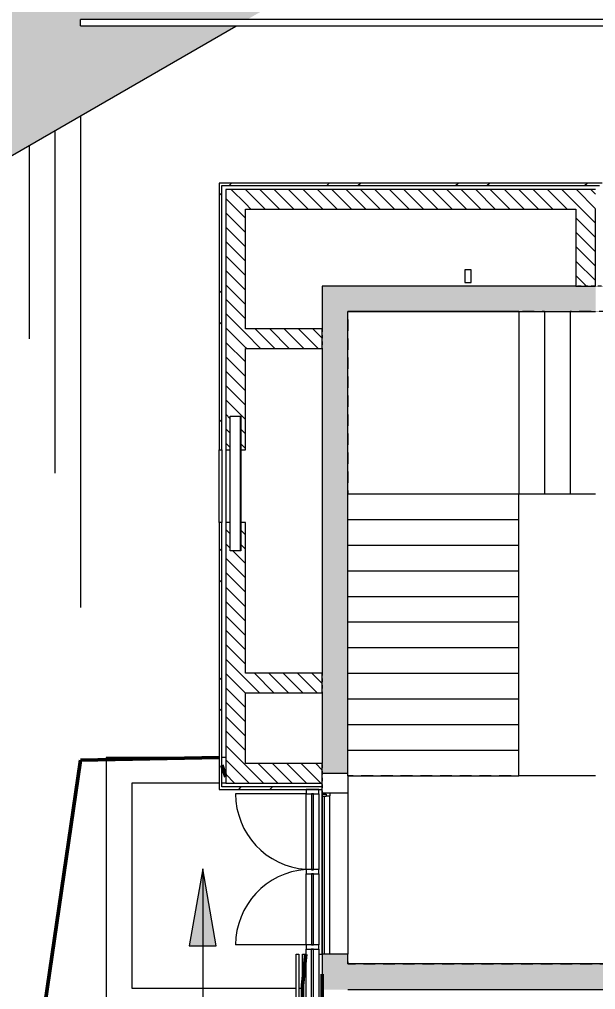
# Model space of a CAD drawing. Header units: millimetres. Extents: x -106145 to 154907, y -84585 to 152038.
# Drawn here: x -18156 to -11411, y 57505 to 68854 of the extents above; entities that cross this region are included whole.
import ezdxf

# ---------------------------------------------------------------- set-up
doc = ezdxf.new("R2010")
doc.units = ezdxf.units.MM
doc.linetypes.add('Cut Out Line _2_', pattern=[2, 1, -1])
doc.linetypes.add('Overhead', pattern=[3.96875, 2.38125, -1.5875])
for name, color, linetype, lineweight in [('A-ANNO-DIMS', 211, 'Continuous', 9), ('A-ANNO-DIMS-300', 211, 'Continuous', 9), ('A-DETL', 90, 'Continuous', 5), ('A-DOOR', 31, 'Continuous', 5), ('A-FLOR', 192, 'Continuous', 5), ('A-FLOR-HRAL', 11, 'Continuous', 5), ('A-FLOR-PATT', 8, 'Continuous', 5), ('A-GLAZ', 151, 'Continuous', 5), ('A-GLAZ-CURT', 52, 'Continuous', 5), ('A-GLAZ-CWMG', 51, 'Continuous', 5), ('A-WALL', 113, 'Continuous', 5), ('A-WALL-PATT', 111, 'Continuous', 5), ('C-TOPO-MAJR', 7, 'Continuous', 50), ('G-ANNO-DIMS', 111, 'Continuous', 9), ('G-ANNO-TEXT', 231, 'Continuous', 9), ('S-STRS', 31, 'Continuous', 5), ('S-STRS-MBND', 31, 'Overhead', 5)]:
    doc.layers.add(name, color=color, linetype=linetype, lineweight=lineweight)
doc.styles.add('RomanS', font='romans__.ttf', dxfattribs={"width": 0.8, "height": 1200})
doc.styles.add('RomanS_B', font='', dxfattribs={"width": 0.8, "height": 1200})
doc.styles.get('RomanS_B').set_extended_font_data('RomanS', bold=True)
doc.dimstyles.new('Diagonal_-_4_mm_RomanS', dxfattribs={"dimscale": 304.8, "dimtxt": 1219.023462, "dimasz": 1.476378, "dimexe": 0.984252, "dimexo": 0.0625, "dimgap": 0.19685, "dimtad": 1, "dimdec": 0, "dimzin": 0, "dimdsep": 46, "dimtxsty": 'RomanS', "dimblk1": 'OBLIQUE', "dimblk2": 'OBLIQUE', "dimsah": 1, "dimcen": 0.09, "dimdle": 2.362205, "dimazin": 0, "dimtfac": 1, "dimtdec": 4, "dimtix": 1, "dimtmove": 0, "dimatfit": 3, "dimfxl": 2.362205, "dimfxlon": 1, "dimtvp": 1, "dimtolj": 1, "dimtzin": 0, "dimarcsym": 2})
pattern_1 = [(315, (0, 0), (84.18955, 84.18955), [])]
pattern_2 = [(45, (0, 0), (-754.342, 754.342), []), (45, (0, 1143), (-754.342, 754.342), [])]

# ---------------------------------------------------------------- blocks, each defined once
blk = doc.blocks.new('Louver_window_family_object_4856 - Louver_window_850_9925-11614625-Site Plan')
at = {"layer": 'A-GLAZ'}
for p, q in [((-755, -60), (-755, 63)), ((-755, 63), (820, 63)), ((820, 63), (820, -60)), ((-755, -63), (-755, -60)), ((-755, -60), (820, -60)), ((820, -63), (-755, -63)), ((820, -60), (820, -63))]:
    blk.add_line(p, q, dxfattribs=at)
blk = doc.blocks.new('System Panel - Glazed-11336628-Site Plan')
at = {"layer": 'A-GLAZ-CURT', "color": 133, "lineweight": 9}
for p, q in [((415, 12.5), (-415, 12.5)), ((-415, 12.5), (-415, -12.5)), ((415, -12.5), (415, 12.5)), ((-415, -12.5), (415, -12.5))]:
    blk.add_line(p, q, dxfattribs=at)
blk = doc.blocks.new('Rectangular Mullion - 50 x 150mm-V52-Site Plan')
at = {"layer": 'A-GLAZ-CWMG', "color": 53, "lineweight": 18}
for p, q in [((-50, 75), (0, 75)), ((-50, -75), (-50, 75)), ((0, 75), (0, -75)), ((0, -75), (-50, -75))]:
    blk.add_line(p, q, dxfattribs=at)
blk = doc.blocks.new('Rectangular Mullion - 50 x 150mm-11336623-Site Plan')
at = {"layer": 'A-GLAZ-CWMG', "color": 253}
for p, q in [((-14801, 58028), (-14801, 58858)), ((-14651, 58858), (-14651, 58028))]:
    blk.add_line(p, q, dxfattribs=at)
blk = doc.blocks.new('Rectangular Mullion - 50 x 150mm-V53-Site Plan')
at = {"layer": 'A-GLAZ-CWMG', "color": 53, "lineweight": 18}
for p, q in [((-25, 75), (25, 75)), ((-25, -75), (-25, 75)), ((25, 75), (25, -75)), ((25, -75), (-25, -75))]:
    blk.add_line(p, q, dxfattribs=at)
blk = doc.blocks.new('glazing frame14 - glazing frame-10209492-Site Plan')
at = {"layer": 'A-GLAZ', "color": 53, "lineweight": 18}
for p, q in [((-6361, -18305), (-6436, -18305)), ((-6436, -18305), (-6436, -18455)), ((-6361, -18455), (-6361, -18305)), ((1084, -18305), (1009, -18305)), ((1009, -18305), (1009, -18455)), ((1084, -18455), (1084, -18305)), ((-6436, -18455), (-6361, -18455)), ((1009, -18455), (1084, -18455))]:
    blk.add_line(p, q, dxfattribs=at)
blk = doc.blocks.new('M_Window-Fixed - 2000x1500-11228342-Site Plan')
at = {"layer": 'A-GLAZ', "color": 41}
for p, q in [((-885, 150), (1000, 150)), ((962, 150), (-885, 150)), ((-885, 61), (968, 61)), ((1000, -150), (-885, -150))]:
    blk.add_line(p, q, dxfattribs=at)
at = {"layer": 'A-GLAZ', "color": 121, "lineweight": 9}
for p, q in [((962, 128), (-885, 128)), ((962, 150), (962, 106)), ((1000, 150), (962, 150)), ((987, 150), (987, 106)), ((1000, 150), (1000, -150)), ((962, 106), (968, 106)), ((968, 106), (968, 61)), ((987, 106), (968, 106)), ((1000, 61), (968, 61))]:
    blk.add_line(p, q, dxfattribs=at)
blk = doc.blocks.new('System Panel - Glazed-11336632-Site Plan')
at = {"layer": 'A-GLAZ-CURT', "color": 133, "lineweight": 9}
for p, q in [((723, 13), (-723, 13)), ((-723, 13), (-723, -13)), ((723, -13), (723, 13)), ((-723, -13), (723, -13))]:
    blk.add_line(p, q, dxfattribs=at)
blk = doc.blocks.new('Rectangular Mullion - 50 x 150mm-11336624-Site Plan')
at = {"layer": 'A-GLAZ-CWMG', "color": 253}
for p, q in [((-14801, 56531), (-14801, 57978)), ((-14651, 57978), (-14651, 56531))]:
    blk.add_line(p, q, dxfattribs=at)
blk = doc.blocks.new('System Panel - Glazed-11326537-Site Plan')
at = {"layer": 'A-GLAZ-CURT', "color": 133, "lineweight": 9}
for p, q in [((443.75, 12.5), (-443.75, 12.5)), ((-443.75, 12.5), (-443.75, -12.5)), ((443.75, -12.5), (443.75, 12.5)), ((-443.75, -12.5), (443.75, -12.5))]:
    blk.add_line(p, q, dxfattribs=at)
blk = doc.blocks.new('Rectangular Mullion - 50 x 150mm-11326529-Site Plan')
at = {"layer": 'A-GLAZ-CWMG', "color": 253}
for p, q in [((-14801, 58908), (-14801, 59795)), ((-14651, 59795), (-14651, 58908))]:
    blk.add_line(p, q, dxfattribs=at)
blk = doc.blocks.new('M_Door-Curtain-Wall-Double-Storefront1 - FGD2 - FIRE GLASS DOOR AS_ FACADE-12339956-Site Plan')
at = {"layer": 'A-DOOR', "color": 253}
for p, q in [((-883.75, 75), (-883.75, 899.3)), ((883.75, 75), (883.75, 899.3))]:
    blk.add_line(p, q, dxfattribs=at)
for centre, start, end in [((-883.75, 15.55), 3.886834, 90), ((883.75, 15.55), 90, 176.113166)]:
    blk.add_arc(centre, 883.75, start, end, dxfattribs=at)
blk = doc.blocks.new('Top Rail Type - Top Rail_Internal_-15461990-Site Plan')
at = {"layer": 'A-FLOR-HRAL', "color": 253}
for p, q in [((-8423, 64853), (-17441, 64853)), ((-8423, 62040), (-8423, 64853)), ((-17441, 64777), (-8499, 64777)), ((-8499, 64777), (-8499, 62040))]:
    blk.add_line(p, q, dxfattribs=at)
at = {"layer": 'A-FLOR-HRAL', "color": 253, "flags": 128}
for points in [[(-17441, 64777), (-17441, 64778), (-17441, 64780), (-17441, 64784), (-17441, 64790), (-17441, 64796), (-17441, 64803), (-17441, 64811), (-17441, 64819), (-17441, 64827), (-17441, 64834), (-17441, 64841), (-17441, 64846), (-17441, 64850), (-17441, 64852), (-17441, 64853)], [(-8423, 62040), (-8424, 62040), (-8426, 62040), (-8430, 62040), (-8436, 62040), (-8442, 62040), (-8449, 62040), (-8457, 62040), (-8465, 62040), (-8473, 62040), (-8480, 62040), (-8487, 62040), (-8492, 62040), (-8496, 62040), (-8499, 62040), (-8499, 62040)]]:
    blk.add_lwpolyline(points, dxfattribs=at)
at = {"layer": 'A-FLOR-HRAL', "color": 253}
blk.add_open_spline([(-8423, 64853), (-8423, 64853), (-8424, 64853), (-8426, 64850), (-8430, 64847), (-8433, 64843), (-8436, 64841), (-8439, 64838), (-8442, 64834), (-8446, 64831), (-8449, 64827), (-8453, 64823), (-8457, 64819), (-8461, 64815), (-8465, 64811), (-8469, 64807), (-8473, 64803), (-8477, 64800), (-8480, 64796), (-8484, 64793), (-8487, 64790), (-8490, 64787), (-8493, 64783), (-8496, 64780), (-8499, 64778), (-8499, 64777), (-8499, 64777)], degree=3, knots=[0, 0, 0, 0, 0.066667, 0.133333, 0.2, 0.233333, 0.266667, 0.3, 0.333333, 0.366667, 0.4, 0.433333, 0.466667, 0.5, 0.533333, 0.566667, 0.6, 0.633333, 0.666667, 0.7, 0.733333, 0.766667, 0.8, 0.866667, 0.933333, 1, 1, 1, 1], dxfattribs=at)
blk = doc.blocks.new('Top Rail Type - Top Rail_Internal_-V116-Site Plan')
at = {"layer": 'A-FLOR-HRAL', "color": 253}
for p, q in [((-8423, 64854), (-17441, 64854)), ((-8423, 62040), (-8423, 64854)), ((-8500, 64776), (-17441, 64776)), ((-8500, 62040), (-8500, 64776))]:
    blk.add_line(p, q, dxfattribs=at)
blk = doc.blocks.new('MM-HOSPITAL A _ B BLOCK-2022_11_05_CENTRAL_rvt-1-Site Plan')
at = {"layer": 'A-WALL-PATT'}
h = blk.add_hatch(dxfattribs=at)
h.set_pattern_fill('FP_20', color=41, style=0, pattern_type=2)
h.set_pattern_definition(pattern_2)
h.paths.add_polyline_path([(-15786, 59845), (-15786, 62968), (-15816, 62968), (-15816, 59845)], flags=0)
h.paths.add_polyline_path([(-15816, 63818), (-15786, 63818), (-15786, 66940), (-15816, 66940), (-15816, 63992)], flags=0)
h = blk.add_hatch(dxfattribs=at)
h.set_pattern_fill('FP_20', color=41, style=0, pattern_type=2)
h.set_pattern_definition(pattern_2)
h.paths.add_polyline_path([(-11336, 66910), (-11336, 66940), (-15786, 66940), (-15786, 66910), (-11366, 66910)], flags=0)
h = blk.add_hatch(dxfattribs=at)
h.set_pattern_fill('FP_19', color=90, style=0, pattern_type=2)
h.set_pattern_definition(pattern_1)
h.paths.add_polyline_path([(-15741, 59920), (-15511, 59920), (-15511, 62968), (-15563, 62968), (-15566, 62637), (-15689, 62637), (-15689, 62968), (-15741, 62968), (-15741, 60765)], flags=0)
h.paths.add_polyline_path([(-15741, 63818), (-15689, 63818), (-15689, 64212), (-15563, 64212), (-15560, 63818), (-15511, 63818), (-15511, 66865), (-15741, 66865), (-15741, 63992)], flags=0)
h = blk.add_hatch(dxfattribs=at)
h.set_pattern_fill('FP_19', color=90, style=0, pattern_type=2)
h.set_pattern_definition(pattern_1)
h.paths.add_polyline_path([(-13846, 66635), (-11411, 66635), (-11411, 66865), (-15511, 66865), (-15511, 66635), (-14896, 66635)], flags=0)
h = blk.add_hatch(dxfattribs=at)
h.set_pattern_fill('FP_19', color=90, style=0, pattern_type=2)
h.set_pattern_definition(pattern_1)
h.paths.add_polyline_path([(-11411, 65735), (-11411, 66635), (-11641, 66635), (-11641, 65735)], flags=0)
h = blk.add_hatch(color=254, dxfattribs=at)
h.paths.add_polyline_path([(-14311, 57505), (-14311, 57920), (-14611, 57920), (-14611, 57505)], flags=0)
h.paths.add_polyline_path([(-14611, 60035), (-14311, 60035), (-14311, 65735), (-14611, 65735), (-14611, 60150)], flags=0)
h = blk.add_hatch(color=254, dxfattribs=at)
h.paths.add_polyline_path([(-14034, 65435), (-11411, 65435), (-11411, 65735), (-14311, 65735), (-14311, 65435)], flags=0)
h.paths.add_polyline_path([(-9411, 65435), (-9181, 65435), (-9181, 65735), (-9411, 65735)], flags=0)
h = blk.add_hatch(dxfattribs=at)
h.set_pattern_fill('FP_19', color=90, style=0, pattern_type=2)
h.set_pattern_definition(pattern_1)
h.paths.add_polyline_path([(-14896, 65005), (-14611, 65005), (-14611, 65235), (-15511, 65235), (-15511, 65005)], flags=0)
h = blk.add_hatch(dxfattribs=at)
h.set_pattern_fill('FP_19', color=90, style=0, pattern_type=2)
h.set_pattern_definition(pattern_1)
h.paths.add_polyline_path([(-14896, 60975), (-14611, 60975), (-14611, 61205), (-15511, 61205), (-15511, 60975)], flags=0)
h = blk.add_hatch(dxfattribs=at)
h.set_pattern_fill('FP_19', color=90, style=0, pattern_type=2)
h.set_pattern_definition(pattern_1)
h.paths.add_polyline_path([(-14896, 59920), (-14611, 59920), (-14611, 60150), (-15511, 60150), (-15511, 59920)], flags=0)
h = blk.add_hatch(dxfattribs=at)
h.set_pattern_fill('FP_20', color=41, style=0, pattern_type=2)
h.set_pattern_definition(pattern_2)
h.paths.add_polyline_path([(-15786, 59845), (-14611, 59845), (-14611, 59875), (-15786, 59875)], flags=0)
blk.add_hatch(color=254, dxfattribs=at).paths.add_polyline_path([(-9645, 57505), (-9181, 57505), (-9181, 57805), (-14311, 57805), (-14311, 57505), (-11016, 57505)], flags=0)
at = {"layer": 'A-FLOR', "color": 253}
for p, q in [((-17441, 67726), (-17441, 61973)), ((-17741, 67552), (-17741, 66865)), ((-18041, 67379), (-18041, 65117)), ((-17741, 66865), (-17741, 63545)), ((-15741, 63818), (-15741, 62968)), ((-15816, 60220), (-17141, 60220)), ((-17141, 60220), (-17141, 57220)), ((-15741, 60220), (-15786, 60220)), ((-15816, 59920), (-16841, 59920)), ((-16841, 59920), (-16841, 57520)), ((-15741, 59920), (-15786, 59920)), ((-14841, 57520), (-14841, 57920)), ((-14841, 57920), (-14801, 57920)), ((-14651, 57920), (-14611, 57920)), ((-16841, 57520), (-14916, 57520)), ((-14886, 57520), (-14841, 57520)), ((-14841, 57220), (-14841, 57520))]:
    blk.add_line(p, q, dxfattribs=at)
at = {"layer": 'A-WALL', "color": 53, "lineweight": 18}
for p, q in [((-15816, 66940), (-15816, 63818)), ((-15786, 66940), (-15816, 66940)), ((-11336, 66940), (-15786, 66940)), ((-15786, 63818), (-15786, 66910)), ((-15786, 66910), (-11366, 66910)), ((-15511, 66865), (-15741, 66865)), ((-15741, 66865), (-15741, 63818)), ((-11411, 66865), (-15511, 66865)), ((-15511, 65235), (-15511, 66635)), ((-15511, 66635), (-11641, 66635)), ((-11641, 66635), (-11641, 65735)), ((-11411, 65735), (-11411, 66635)), ((-14311, 65735), (-14611, 65735)), ((-14611, 65235), (-15511, 65235)), ((-15511, 63818), (-15511, 65005)), ((-15511, 65005), (-14611, 65005)), ((-15816, 63818), (-15786, 63818)), ((-15741, 63818), (-15689, 63818)), ((-15560, 63818), (-15511, 63818)), ((-15816, 62968), (-15816, 59845)), ((-15786, 62968), (-15816, 62968)), ((-15786, 59875), (-15786, 62968)), ((-15689, 62968), (-15741, 62968)), ((-15741, 62968), (-15741, 59920)), ((-15511, 62968), (-15564, 62968)), ((-15511, 61205), (-15511, 62968)), ((-14611, 61205), (-15511, 61205)), ((-15511, 60150), (-15511, 60975)), ((-15511, 60975), (-14611, 60975)), ((-14611, 60150), (-15511, 60150)), ((-15816, 59845), (-15786, 59845)), ((-14611, 59875), (-15786, 59875)), ((-15786, 59845), (-14611, 59845)), ((-15741, 59920), (-15511, 59920)), ((-15511, 59920), (-14611, 59920))]:
    blk.add_line(p, q, dxfattribs=at)
at = {"layer": 'A-WALL', "color": 61, "lineweight": 18}
for p, q in [((-14611, 65735), (-14611, 65235)), ((-11641, 65735), (-14311, 65735)), ((-14311, 60035), (-14311, 65435)), ((-14311, 65435), (-11411, 65435)), ((-14611, 65005), (-14611, 61205)), ((-14611, 60975), (-14611, 60150)), ((-14611, 60035), (-14311, 60035)), ((-14611, 59920), (-14611, 60035)), ((-14611, 59845), (-14611, 59875)), ((-14311, 57920), (-14611, 57920)), ((-14611, 57920), (-14611, 57505)), ((-14311, 57805), (-14311, 57920)), ((-9181, 57805), (-14311, 57805)), ((-14311, 57505), (-11131, 57505))]:
    blk.add_line(p, q, dxfattribs=at)
at = {"layer": 'A-WALL', "color": 41}
for p, q in [((-11641, 65735), (-11411, 65735)), ((-14611, 65005), (-14611, 65235)), ((-14611, 60975), (-14611, 61205)), ((-14611, 60035), (-14611, 60150)), ((-14311, 60005), (-14311, 59805)), ((-14611, 59875), (-14611, 59920)), ((-14611, 59805), (-14611, 59843))]:
    blk.add_line(p, q, dxfattribs=at)
at = {"layer": 'A-WALL', "color": 253}
for p, q in [((-15816, 62968), (-15816, 63818)), ((-15786, 63818), (-15786, 62968)), ((-14916, 50340), (-14916, 57920)), ((-14916, 57920), (-14886, 57920)), ((-14886, 57920), (-14886, 50340))]:
    blk.add_line(p, q, dxfattribs=at)
at = {"layer": 'S-STRS', "color": 41}
for p, q in [((-12311, 65435), (-12311, 63305)), ((-12011, 65435), (-12011, 63305)), ((-11711, 65435), (-11711, 63305)), ((-14311, 63305), (-12311, 63305)), ((-12311, 63305), (-12011, 63305)), ((-12311, 63005), (-12311, 63305)), ((-12011, 63305), (-11711, 63305)), ((-11711, 63305), (-11411, 63305)), ((-14311, 63005), (-12311, 63005)), ((-12311, 62705), (-12311, 63005)), ((-14311, 62705), (-12311, 62705)), ((-12311, 62405), (-12311, 62705)), ((-14311, 62405), (-12311, 62405)), ((-12311, 62105), (-12311, 62405)), ((-14311, 62105), (-12311, 62105)), ((-12311, 61805), (-12311, 62105)), ((-14311, 61805), (-12311, 61805)), ((-12311, 61505), (-12311, 61805)), ((-14311, 61505), (-12311, 61505)), ((-12311, 61205), (-12311, 61505)), ((-14311, 61205), (-12311, 61205)), ((-12311, 60905), (-12311, 61205)), ((-14311, 60905), (-12311, 60905)), ((-12311, 60605), (-12311, 60905)), ((-14311, 60605), (-12311, 60605)), ((-12311, 60305), (-12311, 60605)), ((-14311, 60305), (-12311, 60305)), ((-12311, 60005), (-12311, 60305)), ((-14311, 60005), (-14311, 60035)), ((-14311, 60005), (-14311, 59805)), ((-14311, 60005), (-12311, 60005)), ((-11411, 60005), (-12311, 60005))]:
    blk.add_line(p, q, dxfattribs=at)
at = {"layer": 'S-STRS', "color": 41, "linetype": 'Overhead'}
for p, q in [((-12311, 65435), (-12311, 63305)), ((-12011, 65435), (-12011, 63305)), ((-11711, 65435), (-11711, 63305)), ((-14311, 63305), (-12311, 63305)), ((-14311, 63005), (-12311, 63005)), ((-14311, 62705), (-12311, 62705)), ((-14311, 62405), (-12311, 62405)), ((-14311, 62105), (-12311, 62105)), ((-14311, 61805), (-12311, 61805)), ((-14311, 61505), (-12311, 61505)), ((-14311, 61205), (-12311, 61205)), ((-14311, 60905), (-12311, 60905)), ((-14311, 60605), (-12311, 60605)), ((-14311, 60305), (-12311, 60305)), ((-14311, 60005), (-12311, 60005))]:
    blk.add_line(p, q, dxfattribs=at)
at = {"layer": 'S-STRS-MBND', "color": 41}
for p, q in [((-14311, 65435), (-14311, 63305)), ((-12011, 65435), (-14311, 65435)), ((-14311, 65435), (-14311, 63305)), ((-12011, 65435), (-14311, 65435)), ((-14311, 65435), (-14311, 63305)), ((-12011, 65435), (-14311, 65435)), ((-14311, 65435), (-14311, 63305)), ((-12311, 65435), (-14311, 65435)), ((-14311, 65435), (-14311, 63305)), ((-12011, 65435), (-14311, 65435)), ((-12311, 65435), (-12311, 63305)), ((-12311, 65435), (-11411, 65435)), ((-12311, 65435), (-12311, 63305)), ((-12011, 65435), (-12011, 63305)), ((-12011, 65435), (-12011, 63305)), ((-12011, 65435), (-12011, 63305)), ((-12011, 65435), (-12011, 63305)), ((-12011, 65435), (-11711, 65435)), ((-12011, 65435), (-11711, 65435)), ((-12011, 65435), (-11711, 65435)), ((-12011, 65435), (-11711, 65435)), ((-12011, 65435), (-12011, 63305)), ((-12011, 65435), (-12011, 63305)), ((-12011, 65435), (-12011, 63305)), ((-12011, 65435), (-12011, 63305)), ((-12011, 65435), (-12011, 63305)), ((-12011, 65435), (-12011, 63305)), ((-9411, 65435), (-11711, 65435)), ((-9411, 65435), (-11711, 65435)), ((-9411, 65435), (-11711, 65435)), ((-9411, 65435), (-11711, 65435)), ((-11711, 65435), (-11711, 63305)), ((-11711, 65435), (-11711, 63305)), ((-11711, 65435), (-11711, 63305)), ((-11711, 65435), (-11711, 63305)), ((-11711, 65435), (-11711, 63305)), ((-11711, 65435), (-11711, 63305)), ((-11711, 65435), (-11711, 63305)), ((-11711, 65435), (-11711, 63305)), ((-11711, 65435), (-11711, 63305)), ((-11711, 65435), (-11711, 63305)), ((-14311, 63305), (-12311, 63305)), ((-14311, 63305), (-12311, 63305)), ((-14311, 63305), (-12311, 63305)), ((-14311, 63305), (-12311, 63305)), ((-14311, 63305), (-12311, 63305)), ((-14311, 60005), (-14311, 63305)), ((-14311, 60005), (-14311, 63305)), ((-14311, 60005), (-14311, 63305)), ((-14311, 60005), (-14311, 63305)), ((-14311, 60005), (-14311, 63305)), ((-14311, 63305), (-12311, 63305)), ((-14311, 63305), (-12311, 63305)), ((-14311, 63305), (-12311, 63305)), ((-14311, 63305), (-12311, 63305)), ((-14311, 63305), (-12311, 63305)), ((-12311, 63305), (-12011, 63305)), ((-12311, 63305), (-12011, 63305)), ((-12311, 63305), (-12011, 63305)), ((-12311, 63305), (-12011, 63305)), ((-12311, 60005), (-12311, 63305)), ((-12311, 60005), (-12311, 63305)), ((-12311, 60005), (-12311, 63305)), ((-12311, 63305), (-11411, 63305)), ((-12311, 60005), (-12311, 63305)), ((-12311, 60005), (-12311, 63305)), ((-12011, 63305), (-11711, 63305)), ((-12011, 63305), (-11711, 63305)), ((-12011, 63305), (-11711, 63305)), ((-12011, 63305), (-11711, 63305)), ((-11711, 63305), (-11411, 63305)), ((-11711, 63305), (-11411, 63305)), ((-11711, 63305), (-11411, 63305)), ((-11711, 63305), (-11411, 63305)), ((-14311, 63005), (-12311, 63005)), ((-14311, 63005), (-12311, 63005)), ((-14311, 63005), (-12311, 63005)), ((-14311, 63005), (-12311, 63005)), ((-14311, 63005), (-12311, 63005)), ((-14311, 63005), (-12311, 63005)), ((-14311, 63005), (-12311, 63005)), ((-14311, 63005), (-12311, 63005)), ((-14311, 63005), (-12311, 63005)), ((-14311, 63005), (-12311, 63005)), ((-14311, 62705), (-12311, 62705)), ((-14311, 62705), (-12311, 62705)), ((-14311, 62705), (-12311, 62705)), ((-14311, 62705), (-12311, 62705)), ((-14311, 62705), (-12311, 62705)), ((-14311, 62705), (-12311, 62705)), ((-14311, 62705), (-12311, 62705)), ((-14311, 62705), (-12311, 62705)), ((-14311, 62705), (-12311, 62705)), ((-14311, 62705), (-12311, 62705)), ((-14311, 62405), (-12311, 62405)), ((-14311, 62405), (-12311, 62405)), ((-14311, 62405), (-12311, 62405)), ((-14311, 62405), (-12311, 62405)), ((-14311, 62405), (-12311, 62405)), ((-14311, 62405), (-12311, 62405)), ((-14311, 62405), (-12311, 62405)), ((-14311, 62405), (-12311, 62405)), ((-14311, 62405), (-12311, 62405)), ((-14311, 62405), (-12311, 62405)), ((-14311, 62105), (-12311, 62105)), ((-14311, 62105), (-12311, 62105)), ((-14311, 62105), (-12311, 62105)), ((-14311, 62105), (-12311, 62105)), ((-14311, 62105), (-12311, 62105)), ((-14311, 62105), (-12311, 62105)), ((-14311, 62105), (-12311, 62105)), ((-14311, 62105), (-12311, 62105)), ((-14311, 62105), (-12311, 62105)), ((-14311, 62105), (-12311, 62105)), ((-14311, 61805), (-12311, 61805)), ((-14311, 61805), (-12311, 61805)), ((-14311, 61805), (-12311, 61805)), ((-14311, 61805), (-12311, 61805)), ((-14311, 61805), (-12311, 61805)), ((-14311, 61805), (-12311, 61805)), ((-14311, 61805), (-12311, 61805)), ((-14311, 61805), (-12311, 61805)), ((-14311, 61805), (-12311, 61805)), ((-14311, 61805), (-12311, 61805)), ((-14311, 61505), (-12311, 61505)), ((-14311, 61505), (-12311, 61505)), ((-14311, 61505), (-12311, 61505)), ((-14311, 61505), (-12311, 61505)), ((-14311, 61505), (-12311, 61505)), ((-14311, 61505), (-12311, 61505)), ((-14311, 61505), (-12311, 61505)), ((-14311, 61505), (-12311, 61505)), ((-14311, 61505), (-12311, 61505)), ((-14311, 61505), (-12311, 61505)), ((-14311, 61205), (-12311, 61205)), ((-14311, 61205), (-12311, 61205)), ((-14311, 61205), (-12311, 61205)), ((-14311, 61205), (-12311, 61205)), ((-14311, 61205), (-12311, 61205)), ((-14311, 61205), (-12311, 61205)), ((-14311, 61205), (-12311, 61205)), ((-14311, 61205), (-12311, 61205)), ((-14311, 61205), (-12311, 61205)), ((-14311, 61205), (-12311, 61205)), ((-14311, 60905), (-12311, 60905)), ((-14311, 60905), (-12311, 60905)), ((-14311, 60905), (-12311, 60905)), ((-14311, 60905), (-12311, 60905)), ((-14311, 60905), (-12311, 60905)), ((-14311, 60905), (-12311, 60905)), ((-14311, 60905), (-12311, 60905)), ((-14311, 60905), (-12311, 60905)), ((-14311, 60905), (-12311, 60905)), ((-14311, 60905), (-12311, 60905)), ((-14311, 60605), (-12311, 60605)), ((-14311, 60605), (-12311, 60605)), ((-14311, 60605), (-12311, 60605)), ((-14311, 60605), (-12311, 60605)), ((-14311, 60605), (-12311, 60605)), ((-14311, 60605), (-12311, 60605)), ((-14311, 60605), (-12311, 60605)), ((-14311, 60605), (-12311, 60605)), ((-14311, 60605), (-12311, 60605)), ((-14311, 60605), (-12311, 60605)), ((-14311, 60305), (-12311, 60305)), ((-14311, 60305), (-12311, 60305)), ((-14311, 60305), (-12311, 60305)), ((-14311, 60305), (-12311, 60305)), ((-14311, 60305), (-12311, 60305)), ((-14311, 60305), (-12311, 60305)), ((-14311, 60305), (-12311, 60305)), ((-14311, 60305), (-12311, 60305)), ((-14311, 60305), (-12311, 60305)), ((-14311, 60305), (-12311, 60305)), ((-14311, 60005), (-14311, 57805)), ((-11411, 60005), (-14311, 60005)), ((-14311, 60005), (-14311, 57805)), ((-14311, 60005), (-14311, 57805)), ((-14311, 60005), (-14311, 57805)), ((-14311, 60005), (-14311, 57805)), ((-14311, 60005), (-14311, 57805)), ((-14311, 60005), (-12311, 60005)), ((-14311, 60005), (-12311, 60005)), ((-14311, 60005), (-12311, 60005)), ((-14311, 60005), (-12311, 60005)), ((-14311, 60005), (-12311, 60005)), ((-14311, 60005), (-12311, 60005)), ((-14311, 60005), (-12311, 60005)), ((-14311, 60005), (-12311, 60005)), ((-14311, 60005), (-12311, 60005)), ((-14311, 60005), (-12311, 60005)), ((-11411, 60005), (-12311, 60005)), ((-11411, 60005), (-12311, 60005)), ((-11411, 60005), (-12311, 60005)), ((-11411, 60005), (-12311, 60005)), ((-11411, 60005), (-12311, 60005)), ((-14311, 57805), (-8181, 57805)), ((-14311, 57805), (-8181, 57805)), ((-14311, 57805), (-8181, 57805)), ((-14311, 57805), (-8181, 57805)), ((-14311, 57805), (-8181, 57805)), ((-14311, 57805), (-8181, 57805))]:
    blk.add_line(p, q, dxfattribs=at)
at = {"color": 253, "lineweight": 5}
for name, p in [('Top Rail Type - Top Rail_Internal_-V116-Site Plan', (0, 4000)), ('Top Rail Type - Top Rail_Internal_-15461990-Site Plan', (0, 4000)), ('glazing frame14 - glazing frame-10209492-Site Plan', (-6505, 84230)), ('Rectangular Mullion - 50 x 150mm-11326529-Site Plan', (0, 0)), ('Rectangular Mullion - 50 x 150mm-11336623-Site Plan', (0, 0)), ('Rectangular Mullion - 50 x 150mm-11336624-Site Plan', (0, 0))]:
    blk.add_blockref(name, p, dxfattribs=at)
for name, p, rotation in [('Louver_window_family_object_4856 - Louver_window_850_9925-11614625-Site Plan', (-15626, 63393), 89.99999999999991), ('M_Door-Curtain-Wall-Double-Storefront1 - FGD2 - FIRE GLASS DOOR AS_ FACADE-12339956-Site Plan', (-14726, 58911), 89.99999999999972), ('System Panel - Glazed-11326537-Site Plan', (-14726, 59351), 89.99999999999972), ('M_Window-Fixed - 2000x1500-11228342-Site Plan', (-14461, 58805), 90.0000000000001), ('System Panel - Glazed-11336628-Site Plan', (-14726, 58443), 89.99999999999972), ('System Panel - Glazed-11336632-Site Plan', (-14726, 57254), 89.99999999999972)]:
    blk.add_blockref(name, p, dxfattribs=dict(at, rotation=rotation))
at = {"color": 253, "lineweight": 5, "extrusion": (0, 0, -1), "rotation": 90.00000000000031}
for name, p in [('Rectangular Mullion - 50 x 150mm-V52-Site Plan', (14726, 59845)), ('Rectangular Mullion - 50 x 150mm-V53-Site Plan', (14726, 58883)), ('Rectangular Mullion - 50 x 150mm-V53-Site Plan', (14726, 58003))]:
    blk.add_blockref(name, p, dxfattribs=at)
blk = doc.blocks.new('DIMBLOCK33-Site Plan')
at = {"layer": 'A-ANNO-DIMS-300', "transparency": 16777216}
for p, q in [((-65455, 47706), (79278, 131267)), ((79014, 130283), (78504, 131167)), ((78654, 130907), (79014, 130283)), ((-64471, 47442), (-64981, 48325)), ((-64831, 48066), (-64471, 47442))]:
    blk.add_line(p, q, dxfattribs=at)
at = {"layer": 'A-ANNO-DIMS-300', "lineweight": 35, "transparency": 16777216}
for p, q in [((78654, 130907), (78737, 131214)), ((78654, 130907), (78572, 130600)), ((-64831, 48066), (-64749, 48373)), ((-64831, 48066), (-64914, 47758))]:
    blk.add_line(p, q, dxfattribs=at)
at = {"layer": 'A-ANNO-DIMS-300', "color": 0, "transparency": 16777216, "insert": (3725, 89578), "char_height": 1200, "width": 6511.94, "attachment_point": 1, "rotation": 30, "line_spacing_factor": 0.983083, "style": 'RomanS'}
blk.add_mtext('165683', dxfattribs=at)
blk = doc.blocks.new('_Oblique')
at = {"color": 0, "linetype": 'ByBlock', "lineweight": -2}
blk.add_line((-0.5, -0.5), (0.5, 0.5), dxfattribs=at)

msp = doc.modelspace()

# ---------------------------------------------------------------- block references
at = {"lineweight": 5}
msp.add_blockref('MM-HOSPITAL A _ B BLOCK-2022_11_05_CENTRAL_rvt-1-Site Plan', (0, 0), dxfattribs=at)

# ---------------------------------------------------------------- next in the draw order: hatches: boundary and pattern name
at = {"layer": 'A-FLOR-PATT', "transparency": 33554495}
h = msp.add_hatch(dxfattribs=at)
h.set_pattern_fill('FP_9', color=256, style=0, pattern_type=2)
h.set_pattern_definition([(75.005, (-23729.52, -11256.56), (-70.70667, 122.4768), [299.964, -99.988]), (164.991, (-23703.65, -11159.98), (-70.70614, 122.47711), [299.964, -99.988])])
h.paths.add_polyline_path([(-18180.28, -34281.67), (-17905.86, -34273.95), (-17632.09, -34253.68), (-17359.52, -34220.91), (-17088.74, -34175.71), (-16802.53, -34113.5), (-16487.08, -34027.27), (-16290.25, -33965.68), (-16034.72, -33872.85), (-15781.25, -33767.42), (-15532.86, -33650.5), (-15290.09, -33522.34), (-16290.25, -31789.99), (-16487.08, -31890.83), (-16689.19, -31980.63), (-16895.94, -32059.13), (-17106.72, -32126.08), (-17320.88, -32181.28), (-17537.76, -32224.55), (-17756.7, -32255.78), (-17977.03, -32274.86), (-18198.07, -32281.73), (-18419.17, -32276.37), (-18639.62, -32258.8), (-18858.77, -32229.08), (-19075.94, -32187.28), (-19290.47, -32133.55), (-19501.7, -32068.05), (-19708.99, -31990.97), (-19911.7, -31902.55), (-20146.72, -31781.5), (-20300.93, -31692.82), (-20486.26, -31572.14), (-20664.64, -31441.41), (-20835.52, -31301.01), (-20998.37, -31151.39), (-21152.71, -30993), (-21298.06, -30826.31), (-21433.98, -30651.85), (-21560.04, -30470.15), (-21675.87, -30281.75), (-63829.12, 42727.5), (-63851.59, 42692.47), (-63956.43, 42506.89), (-64050.71, 42315.72), (-64134.12, 42119.56), (-64206.39, 41919.04), (-64267.31, 41714.78), (-64316.69, 41507.43), (-64354.35, 41297.63), (-64380.2, 41086.05), (-64394.14, 40873.36), (-64395.96, 40656.47), (-64384.63, 40432.35), (-64360.1, 40209.16), (-64322.43, 39987.62), (-64271.68, 39768.42), (-64207.96, 39552.25), (-64159.46, 39409.36), (-64079.73, 39211.68), (-63989.05, 39018.78), (-63829.96, 38731.27), (-23407.92, -31281.75), (-23265.26, -31516.29), (-23112.01, -31744.07), (-22948.51, -31964.59), (-22775.08, -32177.41), (-22592.11, -32382.07), (-22399.97, -32578.14), (-22199.06, -32765.23), (-21989.8, -32942.92), (-21772.63, -33110.86), (-21548, -33268.69), (-21316.4, -33416.07), (-21078.29, -33552.71), (-20834.18, -33678.32), (-20584.59, -33792.62), (-20330.02, -33895.39), (-20071.02, -33986.41), (-19808.13, -34065.49), (-19541.89, -34132.46), (-19272.88, -34187.18), (-19001.64, -34229.53), (-18728.74, -34259.44), (-18454.77, -34276.83)], flags=0)
h.paths.add_polyline_path([(-61975.61, 41886.67), (-61954.19, 41913.42), (-61851.93, 42021.48), (-61741.1, 42120.72), (-61622.45, 42210.47), (-61496.8, 42290.11), (-15621.34, 68776.32), (-17441.25, 68778.77), (-17441.25, 68853.68), (-15487.35, 68853.68), (-15025.75, 69120.19), (-15025.75, 69340.05), (-15406.25, 69340.05), (-15406.25, 70340.05), (-14611.25, 70801.76), (-14611.25, 71668.9), (-62596.8, 43960.63), (-62678.33, 43910.45), (-62853.31, 43788.74), (-63005.18, 43669.94), (-62015.02, 41954.94)], flags=0)
at = {"layer": 'G-ANNO-DIMS'}
msp.add_hatch(color=256, dxfattribs=at).paths.add_polyline_path([(-16010.42, 58917.11), (-16169.11, 58017.11), (-15851.72, 58017.11)], flags=0)

# ---------------------------------------------------------------- next in the draw order: linework, layer by layer
at = {"layer": 'A-DETL', "linetype": 'Cut Out Line _2_'}
for p, q in [((9388.75, 65735.05), (-14611.25, 65735.05)), ((-14611.25, 65735.05), (-14611.25, -14264.95))]:
    msp.add_line(p, q, dxfattribs=at)
at = {"layer": 'A-FLOR'}
msp.add_line((-61496.8, 42290.11), (-15621.34, 68776.32), dxfattribs=at)
at = {"layer": 'C-TOPO-MAJR'}
for p, q in [((-17441.25, 60190.48), (-15816.25, 60220.05)), ((-15786.25, 60130.05), (-15741.25, 59995.05)), ((-14801.36, 57920), (-14840.63, 57555.67)), ((-14611.26, 57685.63), (-14613.75, 57662.53)), ((-14613.75, 57662.53), (-14613.75, 57062.53))]:
    msp.add_line(p, q, dxfattribs=at)
at = {"layer": 'C-TOPO-MAJR', "flags": 128}
for points in [[(-24401.25, 27233.27), (-19865.37, 43607.2), (-17441.25, 60190.48)], [(-14840.63, 57555.67), (-14840.63, 56505.67), (-14801.25, 56505.67)]]:
    msp.add_lwpolyline(points, dxfattribs=at)
at = {"layer": 'G-ANNO-DIMS'}
for p, q in [((-16010.42, 58917.11), (-16169.11, 58017.11)), ((-15851.72, 58017.11), (-16010.42, 58917.11)), ((-16010.42, 58917.11), (-16010.42, 55139.11)), ((-16169.11, 58017.11), (-15851.72, 58017.11))]:
    msp.add_line(p, q, dxfattribs=at)

# ---------------------------------------------------------------- next in the draw order: texts
at = {"layer": 'G-ANNO-TEXT', "color": 7, "insert": (-34223.33, 64457.05), "char_height": 1200, "width": 60511.3725, "attachment_point": 1, "rotation": 30, "style": 'RomanS_B'}
msp.add_mtext('R                 O                A            D ', dxfattribs=at)

# ---------------------------------------------------------------- next in the draw order: dimensions: what is measured, and where the dimension line sits
at = {"layer": 'A-ANNO-DIMS'}
dim = msp.add_linear_dim(base=(78654.26, 130907.03), p1=(-64471.28, 47442.07), p2=(79014.26, 130283.49), angle=30, dimstyle='Diagonal_-_4_mm_RomanS', override={"dimpost": '<>', "dimfxl": 165682.835536}, dxfattribs=at)
dim.commit()
dim.dimension.update_dxf_attribs({"geometry": 'DIMBLOCK33-Site Plan', "text_midpoint": (6578.73, 90062.68)})

doc.saveas('drawing.dxf')
